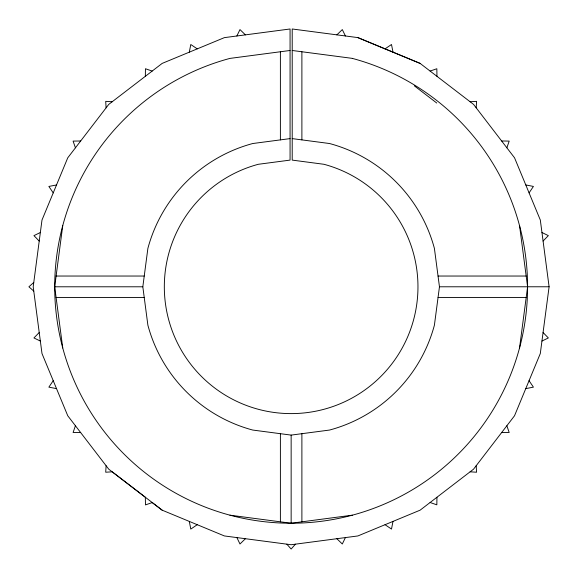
<?xml version="1.0" encoding="UTF-8"?>
<svg xmlns="http://www.w3.org/2000/svg" width="578" height="578" viewBox="0 0 578 578"><rect width="100%" height="100%" fill="white"/><g stroke="black" fill="none" stroke-linecap="round" stroke-linejoin="round"><path stroke-width="0.87" d="M145.338 76.318L145.446 68.739L152.173 71.072M436.946 497.261L436.838 504.832L430.111 502.506M106.106 465.745L105.709 472.219L112.19 471.821L145.338 497.261L145.475 504.905L152.202 502.578L162.172 510.172L224.38 535.943L291.146 544.729L357.905 535.943L420.112 510.172L473.534 469.184L514.528 415.763L540.3 353.548L549.1 286.775L439.461 286.789L434.403 325.176A148.315 148.315 0 0 1 329.532 430.054L291.146 435.104L252.752 430.054A148.315 148.315 0 0 1 147.881 325.176L142.824 286.789L147.881 248.403A148.315 148.315 0 0 1 252.752 143.525L290.069 138.612M470.095 101.757L476.575 101.352L476.193 107.819M62.749 347.985L54.693 286.789L62.749 225.593M519.535 347.985L527.591 286.789L519.535 225.593M189.302 52.165L190.783 44.506L197.25 48.87M392.982 521.414L391.501 529.072L385.035 524.701M75.429 425.755L73.095 432.481L80.674 432.59M506.87 147.802L509.189 141.097L501.625 140.967M236.872 35.988L239.978 29.586L245.412 34.868M345.413 537.583L342.306 543.992L336.873 538.71M53.227 380.685L48.863 387.144L56.521 388.626M529.072 192.879L533.422 186.434L525.778 184.931M292.215 50.481L352.356 58.378M336.873 34.868L342.306 29.586L345.427 35.973M385.049 48.855L391.501 44.506L392.997 52.143M430.126 71.058L436.838 68.739L436.961 76.303M541.954 232.501L548.349 235.629L543.082 241.04M549.1 286.775L540.314 220.008L514.543 157.801L473.548 104.38L420.112 63.399L357.919 37.613L292.215 28.987L292.215 160.106L323.969 164.289A126.82 126.82 0 0 1 395.027 359.53A126.82 126.82 0 0 1 187.258 359.53A126.82 126.82 0 0 1 258.315 164.289L290.069 160.106L290.069 28.987L224.38 37.635L162.172 63.399L108.751 104.394L67.756 157.816L41.992 220.03L33.199 286.789L41.992 353.548L67.756 415.763L108.751 469.184L162.172 510.172M295.445 544.165L291.146 549.028L286.847 544.165M39.217 332.516L33.936 337.949L40.344 341.056M245.412 538.71L239.978 543.992L236.872 537.583M33.762 282.49L28.9 286.789L33.762 291.088M197.25 524.701L190.783 529.072L189.302 521.414M40.344 232.515L33.936 235.629L39.217 241.062M541.94 341.056L548.349 337.949L543.067 332.516M56.521 184.953L48.863 186.434L53.227 192.893M525.77 388.626L533.422 387.144L529.058 380.685M290.069 50.481L229.943 58.4A236.445 236.445 0 0 0 97.451 422.402A236.445 236.445 0 0 0 484.826 422.41A236.445 236.445 0 0 0 352.342 58.4M229.943 515.179L291.146 523.235L352.342 515.179M80.674 140.989L73.095 141.097L75.429 147.823M501.61 432.59L509.189 432.481L506.855 425.755M56.109 276.038L144.24 276.038M438.045 276.038L526.175 276.038M54.693 286.789L142.824 286.789M56.109 297.533L144.24 297.533M438.045 297.533L526.175 297.533M112.19 101.757L105.709 101.352L106.106 107.833M470.095 471.821L476.575 472.219L476.178 465.745M292.215 138.612L329.532 143.525A148.315 148.315 0 0 1 434.403 248.403L439.461 286.789M357.905 37.635L420.112 63.399M414.339 85.833L436.751 103.028M301.889 51.753L301.889 139.883M301.889 433.688L301.889 521.818M291.146 435.104L291.146 523.235M280.395 51.753L280.395 139.883M280.395 433.688L280.395 521.818"/></g></svg>
